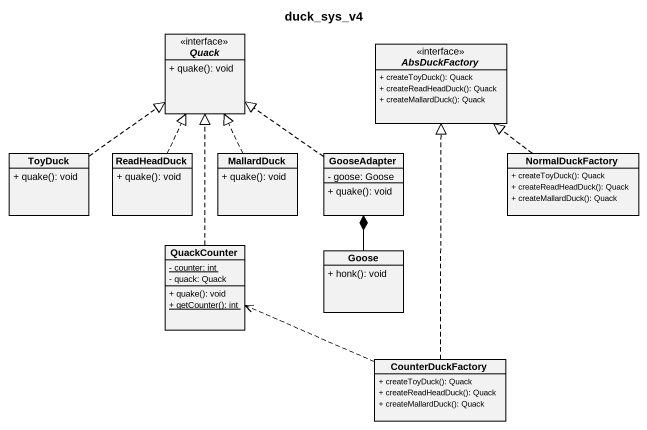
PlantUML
@startuml
title duck_sys_v4
hide circle
hide empty members
skinparam classAttributeIconSize 0
interface Quack {
  + quake(): void
}
interface AbsDuckFactory {
  + createToyDuck(): Quack
  + createReadHeadDuck(): Quack
  + createMallardDuck(): Quack
}
class ToyDuck {
  + quake(): void
}
class ReadHeadDuck {
  + quake(): void
}
class MallardDuck {
  + quake(): void
}
class GooseAdapter {
  - goose: Goose
  + quake(): void
}
class NormalDuckFactory {
  + createToyDuck(): Quack
  + createReadHeadDuck(): Quack
  + createMallardDuck(): Quack
}
class QuackCounter {
  {static} - counter: int
  - quack: Quack
  + quake(): void
  {static} + getCounter(): int
}
class Goose {
  + honk(): void
}
class CounterDuckFactory {
  + createToyDuck(): Quack
  + createReadHeadDuck(): Quack
  + createMallardDuck(): Quack
}
ToyDuck .up.|> Quack
ReadHeadDuck .up.|> Quack
MallardDuck .up.|> Quack
GooseAdapter .up.|> Quack
NormalDuckFactory .up.|> AbsDuckFactory
QuackCounter .up.|> Quack
Goose -up-* GooseAdapter
CounterDuckFactory .up.|> AbsDuckFactory
CounterDuckFactory .left.> QuackCounter
@enduml
